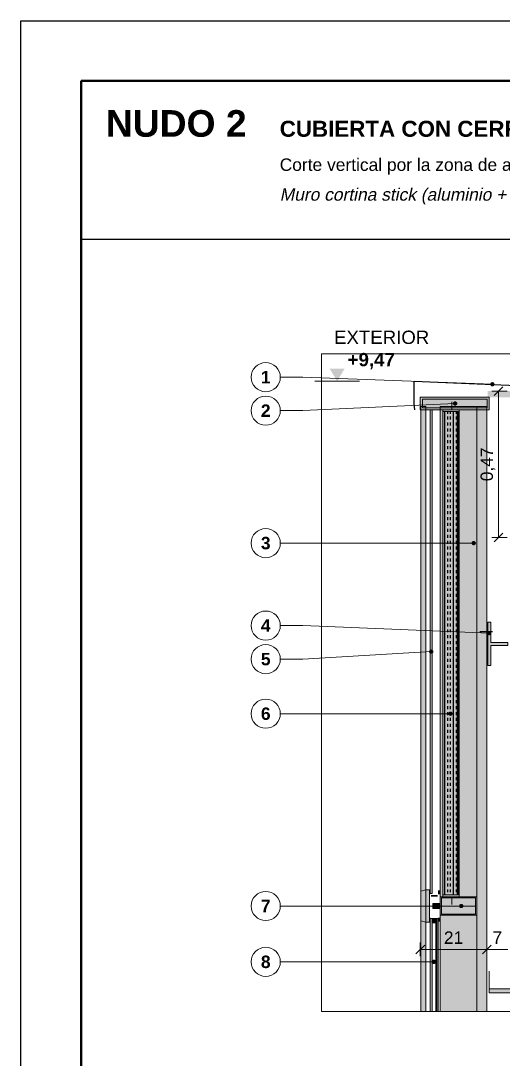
# Model space of a CAD drawing. Header units: millimetres. Extents: x 6 to 4194, y 6 to 5934.
# Drawn here: x 6 to 1560, y 2586 to 5934 of the extents above; entities that cross this region are included whole.
import ezdxf
from ezdxf.enums import TextEntityAlignment as Align

# ---------------------------------------------------------------- set-up
doc = ezdxf.new("R2010")
doc.units = ezdxf.units.MM
doc.header["$LTSCALE"] = 20
for name, color, linetype in [('A-ACERO', 250, 'Continuous'), ('A-AISLACION-LANA', 40, 'Continuous'), ('A-ALUMINIO', 253, 'Continuous'), ('A-CONTORNOS', 7, 'Continuous'), ('A-NEOPRENO-SELLADORES', 7, 'Continuous'), ('A-VIDRIO', 4, 'Continuous'), ('A-VISTA', 8, 'Continuous'), ('X-COTAS', 3, 'Continuous'), ('X-MARCO', 7, 'Continuous'), ('X-NIVELES', 7, 'Continuous'), ('X-REFERENCIAS', 1, 'Continuous'), ('X-TEXTOS', 7, 'Continuous')]:
    doc.layers.add(name, color=color, linetype=linetype)
doc.styles.add('ARIAL', font='arial.ttf')
doc.styles.add('ARIAL-B', font='arialbd.ttf')

msp = doc.modelspace()

# ---------------------------------------------------------------- hatches: boundary and pattern name
at = {"layer": 'A-ACERO', "true_color": 0x3b3b3b}
h = msp.add_hatch(color=250, dxfattribs=at)
h.dxf.hatch_style = 1
h.paths.add_polyline_path([(1365, 3110), (1418, 3110), (1418, 4680), (1365, 4680), (1365, 4674), (1412, 4674), (1412, 3116), (1365, 3116)])
h = msp.add_hatch(color=250, dxfattribs=at)
h.dxf.hatch_style = 1
h.paths.add_polyline_path([(1510, 3855), (1520, 3855), (1520, 3920), (1575, 3920), (1575, 3930), (1520, 3930), (1520, 3995), (1510, 3995)])
at = {"layer": 'A-ACERO', "true_color": 0x333333}
h = msp.add_hatch(color=250, dxfattribs=at)
h.dxf.hatch_style = 1
h.paths.add_polyline_path([(1327, 3110), (1349, 3110), (1349, 3116), (1327, 3116)])
at = {"layer": 'A-AISLACION-LANA'}
h = msp.add_hatch(dxfattribs=at)
h.set_pattern_fill('INSUL', color=256, scale=3, angle=90)
h.paths.add_polyline_path([(1365, 3116), (1415, 3116), (1415, 4674), (1365, 4674)])
at = {"layer": 'A-ALUMINIO', "true_color": 0x9aa3ab}
h = msp.add_hatch(color=253, dxfattribs=at)
h.dxf.hatch_style = 1
h.paths.add_polyline_path([(1293, 4680), (1515, 4680), (1515, 4720), (1293, 4720)])
at = {"layer": 'A-ALUMINIO', "true_color": 0xb9c0c6}
h = msp.add_hatch(color=9, dxfattribs=at)
h.dxf.hatch_style = 1
h.paths.add_polyline_path([(1295, 3032), (1311, 3028), (1311, 3132), (1295, 3128)])
at = {"layer": 'A-ALUMINIO', "true_color": 0x9aa3ab}
h = msp.add_hatch(color=253, dxfattribs=at)
h.dxf.hatch_style = 1
h.paths.add_polyline_path([(1311, 3028), (1323, 3028), (1323, 3132), (1311, 3132)])
h = msp.add_hatch(color=253, dxfattribs=at)
h.dxf.hatch_style = 1
h.paths.add_polyline_path([(1333, 3072), (1357, 3072), (1357, 3088), (1333, 3088)])
h = msp.add_hatch(color=253, dxfattribs=at)
h.dxf.hatch_style = 1
h.paths.add_polyline_path([(1357, 3050), (1475, 3050), (1475, 3110), (1357, 3110)])
h = msp.add_hatch(color=253, dxfattribs=at)
h.dxf.hatch_style = 1
h.paths.add_polyline_path([(1331, 3026), (1343, 3026), (1343, 3040), (1331, 3040)])
at = {"layer": 'A-NEOPRENO-SELLADORES', "true_color": 0x222222}
h = msp.add_hatch(color=250, dxfattribs=at)
h.dxf.hatch_style = 1
h.paths.add_polyline_path([(1510, 4720), (1585, 4720), (1585, 4740), (1510, 4740)])
at = {"layer": 'A-NEOPRENO-SELLADORES', "true_color": 0x111111}
h = msp.add_hatch(color=250, dxfattribs=at)
h.dxf.hatch_style = 1
h.paths.add_polyline_path([(1323, 3118), (1325, 3118), (1325, 3130), (1323, 3130)])
h = msp.add_hatch(color=250, dxfattribs=at)
h.dxf.hatch_style = 1
h.paths.add_polyline_path([(1350, 3118), (1355, 3118), (1355, 3130), (1350, 3130)])
h = msp.add_hatch(color=250, dxfattribs=at)
h.dxf.hatch_style = 1
h.paths.add_polyline_path([(1323, 3030), (1325, 3030), (1325, 3042), (1323, 3042)])
h = msp.add_hatch(color=250, dxfattribs=at)
h.dxf.hatch_style = 1
h.paths.add_polyline_path([(1331, 3036), (1343, 3036), (1343, 3040), (1331, 3040)])
h = msp.add_hatch(color=250, dxfattribs=at)
h.dxf.hatch_style = 1
h.paths.add_polyline_path([(1350, 3030), (1355, 3030), (1355, 3042), (1350, 3042)])
at = {"layer": 'A-VIDRIO', "true_color": 0x6f8796}
h = msp.add_hatch(color=252, dxfattribs=at)
h.dxf.hatch_style = 1
h.paths.add_polyline_path([(1325, 3120), (1331, 3120), (1331, 4680), (1325, 4680)])
at = {"layer": 'A-VIDRIO', "true_color": 0xbfe3f0}
h = msp.add_hatch(color=254, dxfattribs=at)
h.dxf.hatch_style = 1
h.paths.add_polyline_path([(1325, 2740), (1331, 2740), (1331, 3040), (1325, 3040)])
h = msp.add_hatch(color=254, dxfattribs=at)
h.dxf.hatch_style = 1
h.paths.add_polyline_path([(1343, 2740), (1350, 2740), (1350, 3040), (1343, 3040)])
at = {"layer": 'A-VISTA', "true_color": 0xe9ecee}
h = msp.add_hatch(color=7, dxfattribs=at)
h.dxf.hatch_style = 1
h.paths.add_polyline_path([(1295, 2740), (1311, 2740), (1311, 4690), (1295, 4690)])
at = {"layer": 'A-VISTA', "true_color": 0xe3e7ea}
h = msp.add_hatch(color=254, dxfattribs=at)
h.dxf.hatch_style = 1
h.paths.add_polyline_path([(1357, 2740), (1507, 2740), (1507, 4690), (1357, 4690)])
at = {"layer": 'A-VISTA', "true_color": 0xf2f2f2}
h = msp.add_hatch(color=7, dxfattribs=at)
h.dxf.hatch_style = 1
h.paths.add_polyline_path([(1515, 2800), (3225, 2800), (3225, 2812.5), (1515, 2812.5)])
at = {"layer": 'X-NIVELES'}
h = msp.add_hatch(color=7, dxfattribs=at)
h.dxf.hatch_style = 1
h.paths.add_polyline_path([(1025, 4772), (1001, 4812), (1049, 4812)])
at = {"layer": 'X-REFERENCIAS'}
h = msp.add_hatch(color=7, dxfattribs=at)
h.dxf.hatch_style = 1
h.paths.add_polyline_path([(1532, 4762), (1531.7, 4764.2), (1530.7, 4766.1), (1529.1, 4767.7), (1527.2, 4768.7), (1525, 4769), (1522.8, 4768.7), (1520.9, 4767.7), (1519.3, 4766.1), (1518.3, 4764.2), (1518, 4762), (1518.3, 4759.8), (1519.3, 4757.9), (1520.9, 4756.3), (1522.8, 4755.3), (1525, 4755), (1527.2, 4755.3), (1529.1, 4756.3), (1530.7, 4757.9), (1531.7, 4759.8)])
h = msp.add_hatch(color=7, dxfattribs=at)
h.dxf.hatch_style = 1
h.paths.add_polyline_path([(1412, 4700), (1411.7, 4702.2), (1410.7, 4704.1), (1409.1, 4705.7), (1407.2, 4706.7), (1405, 4707), (1402.8, 4706.7), (1400.9, 4705.7), (1399.3, 4704.1), (1398.3, 4702.2), (1398, 4700), (1398.3, 4697.8), (1399.3, 4695.9), (1400.9, 4694.3), (1402.8, 4693.3), (1405, 4693), (1407.2, 4693.3), (1409.1, 4694.3), (1410.7, 4695.9), (1411.7, 4697.8)])
h = msp.add_hatch(color=7, dxfattribs=at)
h.dxf.hatch_style = 1
h.paths.add_polyline_path([(1472, 4250), (1471.7, 4252.2), (1470.7, 4254.1), (1469.1, 4255.7), (1467.2, 4256.7), (1465, 4257), (1462.8, 4256.7), (1460.9, 4255.7), (1459.3, 4254.1), (1458.3, 4252.2), (1458, 4250), (1458.3, 4247.8), (1459.3, 4245.9), (1460.9, 4244.3), (1462.8, 4243.3), (1465, 4243), (1467.2, 4243.3), (1469.1, 4244.3), (1470.7, 4245.9), (1471.7, 4247.8)])
h = msp.add_hatch(color=7, dxfattribs=at)
h.dxf.hatch_style = 1
h.paths.add_polyline_path([(1522, 3960), (1521.7, 3962.2), (1520.7, 3964.1), (1519.1, 3965.7), (1517.2, 3966.7), (1515, 3967), (1512.8, 3966.7), (1510.9, 3965.7), (1509.3, 3964.1), (1508.3, 3962.2), (1508, 3960), (1508.3, 3957.8), (1509.3, 3955.9), (1510.9, 3954.3), (1512.8, 3953.3), (1515, 3953), (1517.2, 3953.3), (1519.1, 3954.3), (1520.7, 3955.9), (1521.7, 3957.8)])
h = msp.add_hatch(color=7, dxfattribs=at)
h.dxf.hatch_style = 1
h.paths.add_polyline_path([(1335, 3900), (1334.7, 3902.2), (1333.7, 3904.1), (1332.1, 3905.7), (1330.2, 3906.7), (1328, 3907), (1325.8, 3906.7), (1323.9, 3905.7), (1322.3, 3904.1), (1321.3, 3902.2), (1321, 3900), (1321.3, 3897.8), (1322.3, 3895.9), (1323.9, 3894.3), (1325.8, 3893.3), (1328, 3893), (1330.2, 3893.3), (1332.1, 3894.3), (1333.7, 3895.9), (1334.7, 3897.8)])
h = msp.add_hatch(color=7, dxfattribs=at)
h.dxf.hatch_style = 1
h.paths.add_polyline_path([(1397, 3700), (1396.7, 3702.2), (1395.7, 3704.1), (1394.1, 3705.7), (1392.2, 3706.7), (1390, 3707), (1387.8, 3706.7), (1385.9, 3705.7), (1384.3, 3704.1), (1383.3, 3702.2), (1383, 3700), (1383.3, 3697.8), (1384.3, 3695.9), (1385.9, 3694.3), (1387.8, 3693.3), (1390, 3693), (1392.2, 3693.3), (1394.1, 3694.3), (1395.7, 3695.9), (1396.7, 3697.8)])
h = msp.add_hatch(color=7, dxfattribs=at)
h.dxf.hatch_style = 1
h.paths.add_polyline_path([(1432, 3080), (1431.7, 3082.2), (1430.7, 3084.1), (1429.1, 3085.7), (1427.2, 3086.7), (1425, 3087), (1422.8, 3086.7), (1420.9, 3085.7), (1419.3, 3084.1), (1418.3, 3082.2), (1418, 3080), (1418.3, 3077.8), (1419.3, 3075.9), (1420.9, 3074.3), (1422.8, 3073.3), (1425, 3073), (1427.2, 3073.3), (1429.1, 3074.3), (1430.7, 3075.9), (1431.7, 3077.8)])
h = msp.add_hatch(color=7, dxfattribs=at)
h.dxf.hatch_style = 1
h.paths.add_polyline_path([(1344, 2900), (1343.7, 2902.2), (1342.7, 2904.1), (1341.1, 2905.7), (1339.2, 2906.7), (1337, 2907), (1334.8, 2906.7), (1332.9, 2905.7), (1331.3, 2904.1), (1330.3, 2902.2), (1330, 2900), (1330.3, 2897.8), (1331.3, 2895.9), (1332.9, 2894.3), (1334.8, 2893.3), (1337, 2893), (1339.2, 2893.3), (1341.1, 2894.3), (1342.7, 2895.9), (1343.7, 2897.8)])

# ---------------------------------------------------------------- linework, layer by layer
at = {"layer": 'A-CONTORNOS', "lineweight": 30}
msp.add_lwpolyline([(1275, 4680), (1273, 4700), (1273, 4772), (1755, 4752), (1755, 4695), (1761, 4680)], dxfattribs=at)
at = {"layer": 'A-CONTORNOS', "lineweight": 18}
for points in [[(1293, 4680), (1515, 4680), (1515, 4720), (1293, 4720)], [(1325, 3120), (1331, 3120), (1331, 4680), (1325, 4680)], [(1365, 3116), (1415, 3116), (1415, 4674), (1365, 4674)], [(1357, 3050), (1475, 3050), (1475, 3110), (1357, 3110)], [(1325, 2740), (1331, 2740), (1331, 3040), (1325, 3040)], [(1343, 2740), (1350, 2740), (1350, 3040), (1343, 3040)], [(1515, 2800), (3225, 2800), (3225, 2812.5), (1515, 2812.5)]]:
    msp.add_lwpolyline(points, close=True, dxfattribs=at)
at = {"layer": 'A-CONTORNOS', "lineweight": 13}
for points in [[(1300, 4686), (1508, 4686), (1508, 4714), (1300, 4714)], [(1365, 3110), (1418, 3110), (1418, 4680), (1365, 4680), (1365, 4674), (1412, 4674), (1412, 3116), (1365, 3116)], [(1510, 3855), (1520, 3855), (1520, 3920), (1575, 3920), (1575, 3930), (1520, 3930), (1520, 3995), (1510, 3995)], [(1295, 3032), (1311, 3028), (1311, 3132), (1295, 3128)], [(1311, 3028), (1323, 3028), (1323, 3132), (1311, 3132)], [(1333, 3072), (1357, 3072), (1357, 3088), (1333, 3088)], [(1361, 3054), (1471, 3054), (1471, 3106), (1361, 3106)], [(1331, 3026), (1343, 3026), (1343, 3040), (1331, 3040)]]:
    msp.add_lwpolyline(points, close=True, dxfattribs=at)
for points in [[(1395, 4705), (1395, 4680)], [(1475, 2740), (1475, 4690)], [(1395, 3085), (1395, 3110)], [(1311, 3080), (1395, 3080)], [(1361, 3080), (1471, 3080)], [(1346.5, 2740), (1346.5, 3040)]]:
    msp.add_lwpolyline(points, dxfattribs=at)
at = {"layer": 'A-CONTORNOS', "lineweight": 25}
msp.add_lwpolyline([(1485, 3965), (1525, 3965)], dxfattribs=at)
at = {"layer": 'A-CONTORNOS', "lineweight": 18}
msp.add_lwpolyline([(1515, 2870), (1515, 2800), (1555, 2800)], dxfattribs=at)
at = {"layer": 'A-VISTA', "lineweight": 13}
for points in [[(1295, 2740), (1311, 2740), (1311, 4690), (1295, 4690)], [(1357, 2740), (1507, 2740), (1507, 4690), (1357, 4690)]]:
    msp.add_lwpolyline(points, close=True, dxfattribs=at)
at = {"layer": 'X-COTAS', "lineweight": 13}
for points in [[(1523, 4740), (1573, 4740)], [(1545, 4268), (1545, 4740)], [(1523, 4268), (1573, 4268)], [(1293, 2962), (1293, 2918)], [(1507, 2962), (1507, 2918)], [(1507, 2962), (1507, 2918)], [(1293, 2940), (1507, 2940)], [(1507, 2940), (1575, 2940)]]:
    msp.add_lwpolyline(points, dxfattribs=at)
at = {"layer": 'X-COTAS', "lineweight": 25}
for points in [[(1531, 4726), (1559, 4754)], [(1531, 4254), (1559, 4282)], [(1279, 2926), (1307, 2954)], [(1493, 2926), (1521, 2954)], [(1493, 2926), (1521, 2954)]]:
    msp.add_lwpolyline(points, dxfattribs=at)
at = {"layer": 'X-MARCO', "lineweight": 30}
msp.add_lwpolyline([(6, 5934), (4194, 5934), (4194, 6), (6, 6)], close=True, dxfattribs=at)
at = {"layer": 'X-MARCO', "lineweight": 50}
msp.add_lwpolyline([(200, 5740), (4000, 5740), (4000, 200), (200, 200)], close=True, dxfattribs=at)
at = {"layer": 'X-NIVELES', "lineweight": 13}
msp.add_lwpolyline([(953, 4772), (1097, 4772)], dxfattribs=at)
at = {"layer": 'X-REFERENCIAS', "lineweight": 13}
for points in [[(1525, 4762), (915, 4785), (842, 4785)], [(1405, 4700), (915, 4677), (842, 4677)], [(1465, 4250), (915, 4250), (842, 4250)], [(1515, 3960), (915, 3984), (842, 3984)], [(1328, 3900), (915, 3876), (842, 3876)], [(1390, 3700), (915, 3700), (842, 3700)], [(1425, 3080), (915, 3080), (842, 3080)], [(1337, 2900), (915, 2900), (842, 2900)]]:
    msp.add_lwpolyline(points, dxfattribs=at)
at = {"layer": 'X-REFERENCIAS', "lineweight": 18}
for centre in [(795, 4785), (795, 4677), (795, 4250), (795, 3984), (795, 3876), (795, 3700), (795, 3080), (795, 2900)]:
    msp.add_circle(centre, 47, dxfattribs=at)
at = {"layer": 'X-TEXTOS', "lineweight": 25}
msp.add_lwpolyline([(200, 5230), (4000, 5230)], dxfattribs=at)
at = {"layer": 'X-TEXTOS', "lineweight": 13}
msp.add_lwpolyline([(975, 4860), (3225, 4860), (3225, 2740), (975, 2740)], close=True, dxfattribs=at)

# ---------------------------------------------------------------- texts
at = {"layer": 'X-COTAS', "style": 'ARIAL'}
msp.add_text('0,47', height=40.1, rotation=90, dxfattribs=at).set_placement((1527, 4504), align=Align.CENTER)
for s, p in [('21', (1400, 2958)), ('7', (1541, 2958))]:
    msp.add_text(s, height=40.1, dxfattribs=at).set_placement(p, align=Align.CENTER)
at = {"layer": 'X-NIVELES', "style": 'ARIAL-B'}
msp.add_text('+9,47', height=42.96, dxfattribs=at).set_placement((1059, 4820))
at = {"layer": 'X-REFERENCIAS', "style": 'ARIAL-B'}
for s, p in [('1', (795, 4765)), ('2', (795, 4657)), ('3', (795, 4230)), ('4', (795, 3964)), ('5', (795, 3856)), ('6', (795, 3680)), ('7', (795, 3060)), ('8', (795, 2880))]:
    msp.add_text(s, height=40.1, dxfattribs=at).set_placement(p, align=Align.CENTER)
at = {"layer": 'X-TEXTOS'}
for s, height, style, p in [('NUDO 2', 85.92, 'ARIAL-B', (280, 5560)), ('CUBIERTA CON CERRAMIENTO EXTERIOR VIDRIADO', 51.552, 'ARIAL-B', (840, 5560)), ('Corte vertical por la zona de apoyo de la viga VL · ESCALA 1:20', 40.096, 'ARIAL', (840, 5450)), ('EXTERIOR', 42.96, 'ARIAL', (1015, 4892))]:
    msp.add_text(s, height=height, dxfattribs=dict(at, style=style)).set_placement(p)
at = {"layer": 'X-TEXTOS', "style": 'ARIAL', "oblique": 12}
msp.add_text('Muro cortina stick (aluminio + DVH) colgado de la estructura · zócalo H°A in situ · VL + viga L + losa TT', height=40.096, dxfattribs=at).set_placement((840, 5354))

doc.saveas('drawing.dxf')
